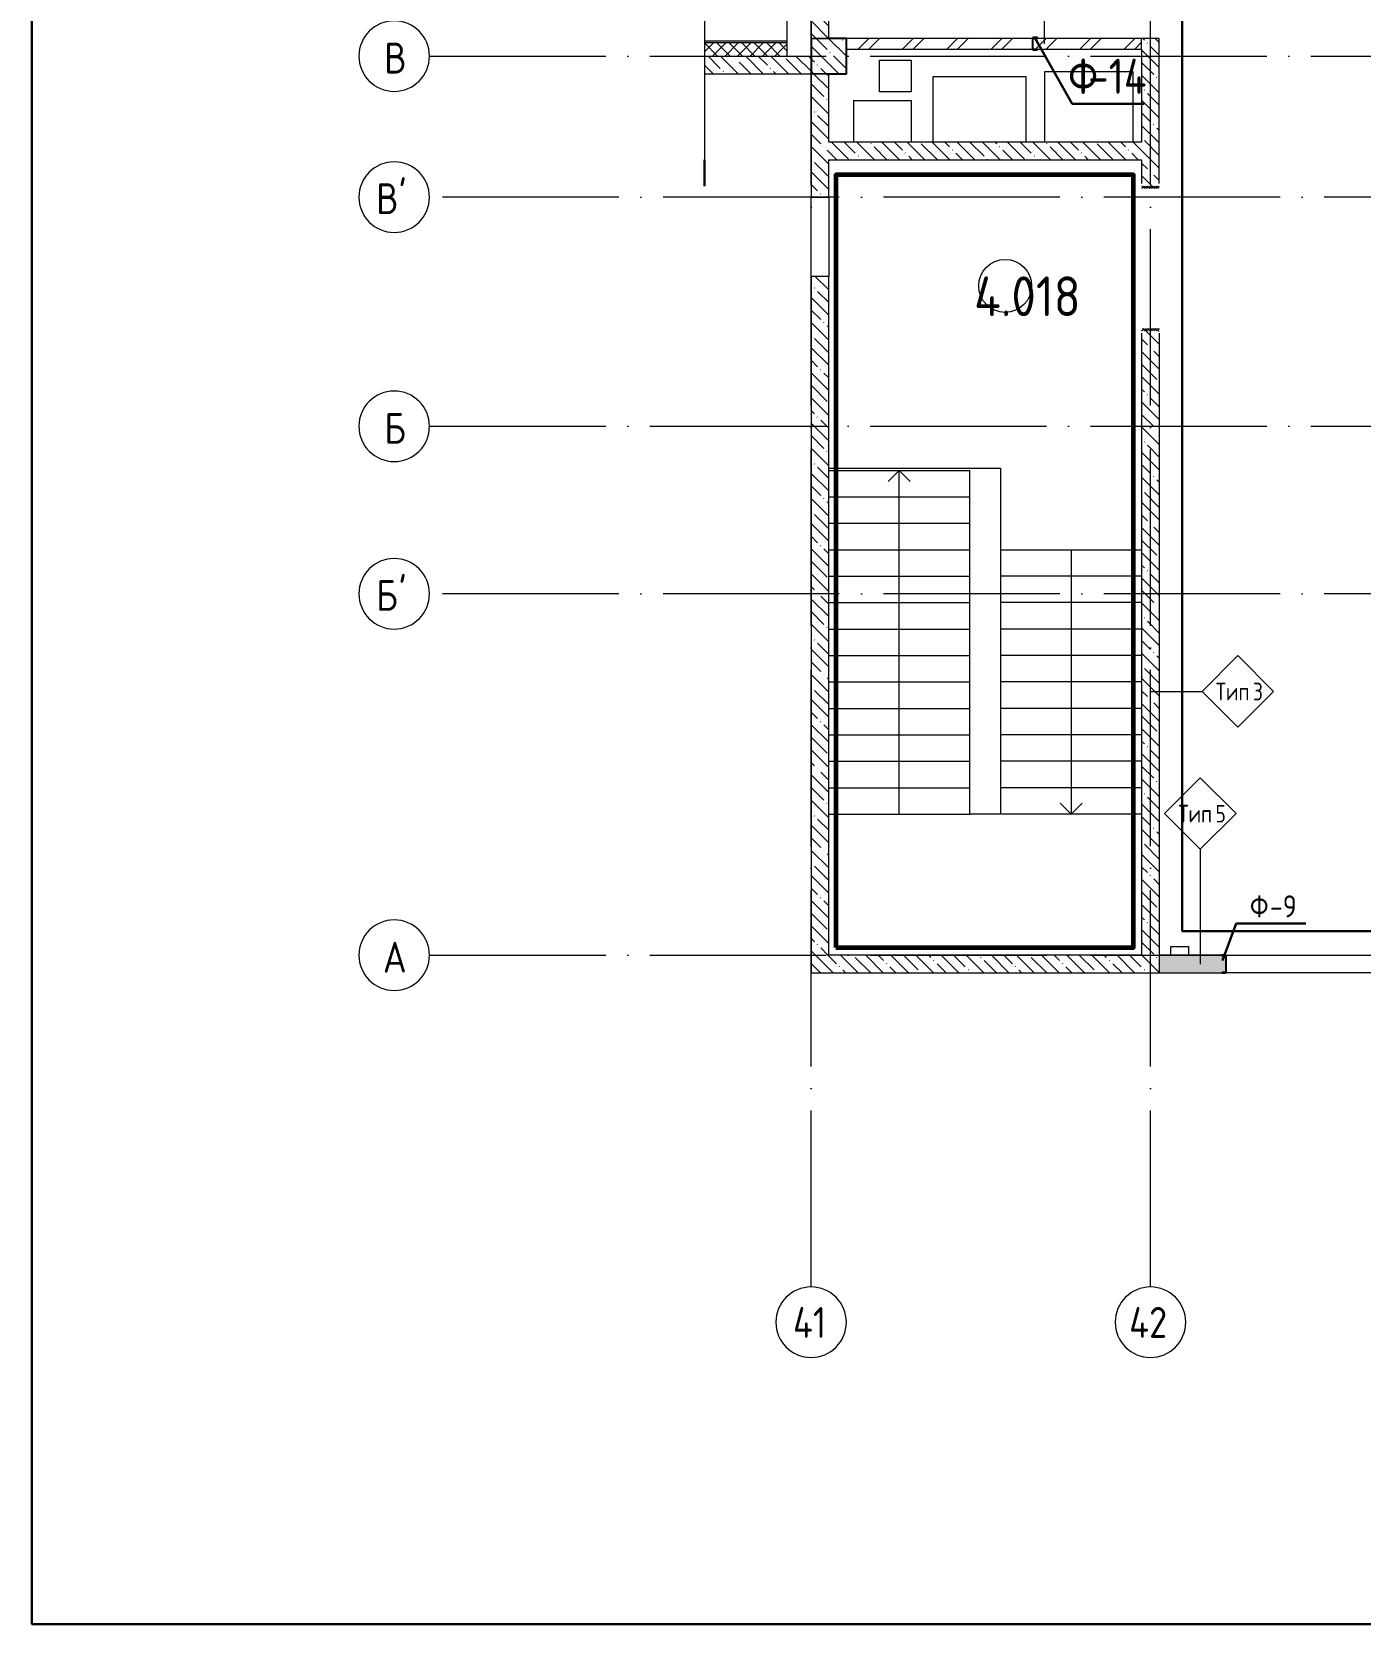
# Model space of a CAD drawing. Header units: millimetres. Extents: x -592259 to 288321, y -552984 to 293768.
# Drawn here: x 101042 to 116111, y -405682 to -387618 of the extents above; entities that cross this region are included whole.
import ezdxf

# ---------------------------------------------------------------- set-up
doc = ezdxf.new("R2010")
doc.units = ezdxf.units.MM
doc.linetypes.add('ADSK_Линия сетки', pattern=[2500, 2000, -250, 0, -250])
for name, color, linetype, lineweight in [('2)Фархверки', 40, 'Continuous', 30), ('2.2)Фарх остаток.', 1, 'Continuous', 30), ('4) Штукатурка', 6, 'Continuous', 30), ('4.5) Штук Гипсовая по ЖБ', 6, 'Continuous', 30), ('4.6) Швы', 6, 'Continuous', 30), ('4.7) Штук. 6 вып.', 6, 'Continuous', 30), ('6.3) Шпаклевка 8 вып. Сентябрь', 3, 'Continuous', 60), ('A-AREA-____-IDEN', 250, 'Continuous', 9), ('A-DETL-GENF-OTLN', 250, 'Continuous', 5), ('A-DOOR-____-OTLN', 250, 'Continuous', 5), ('A-FLOR-____-OTLN', 250, 'Continuous', 9), ('A-WALL-____-IDEN', 250, 'Continuous', 9), ('A-WALL-____-MCUT', 250, 'Continuous', 13), ('A-WALL-____-PATT', 250, 'Continuous', 13), ('I-WALL-____-OTLN', 250, 'Continuous', 9), ('S-COLS-____-MCUT', 250, 'Continuous', 25), ('S-COLS-____-OTLN', 250, 'Continuous', 9), ('S-GRID-____-IDEN', 250, 'Continuous', 9), ('S-GRID-____-OTLN', 250, 'Continuous', 9), ('S-STRS-____-OTLN', 250, 'Continuous', 5)]:
    doc.layers.add(name, color=color, linetype=linetype, lineweight=lineweight)
doc.styles.add('GOST Common', font='', dxfattribs={"width": 0.9, "height": 350})
doc.styles.add('GOST Common_1', font='', dxfattribs={"width": 0.9, "height": 250})
doc.styles.add('ISOCPEUR', font='isocpeur.ttf', dxfattribs={"width": 0.8, "height": 100})
doc.styles.add('ISOCPEUR_1', font='isocpeur.ttf', dxfattribs={"width": 0.9, "height": 250})
doc.styles.get('GOST Common').set_extended_font_data('GOST Common')
doc.styles.get('GOST Common_1').set_extended_font_data('GOST Common')
pattern_1 = [(135, (-26617.47, -398117.93), (-142.5612, -142.5612), []), (135, (-26474.9, -398117.93), (-142.5612, -142.5612), [252.016, -50.403, 3.353, -47.05])]

# ---------------------------------------------------------------- blocks, each defined once
blk = doc.blocks.new('Дверь_СКБ_2Ст_Внутренняя1 - Н_Д-1л_1640x2100h_ЛК-42631026-Кладочный план внутренних ограждающих конструкций на отм_ _12_600_ Секция 3_')
at = {"layer": 'A-DOOR-____-OTLN'}
h = blk.add_hatch(dxfattribs=at)
h.set_pattern_fill('FP_25', color=256, style=0, pattern_type=2)
h.set_pattern_definition([(45, (-641.384, 164.685), (-14.1421, 14.1421), []), (135, (-641.384, 164.685), (-14.1421, -14.1421), [])])
h.paths.add_polyline_path([(-807.5, -100), (-782.5, -100), (-782.5, 100), (-807.5, 100)])
h = blk.add_hatch(dxfattribs=at)
h.set_pattern_fill('FP_24', color=256, style=0, pattern_type=2)
h.set_pattern_definition([(135, (1481.41, 164.685), (-14.14214, -14.14214), []), (225, (1481.41, 164.685), (14.14214, -14.14214), [])])
h.paths.add_polyline_path([(807.5, -100), (832.5, -100), (832.5, 100), (807.5, 100)])
blk = doc.blocks.new('ADSK_КолоннаНесущая_Швеллер_Гнутый_ГОСТ 8278-83 - 200х50х4_таб_1 2-38569673-Кладочный план внутренних ограждающих конструкций на отм_ _12_600_ Секция 3_')
at = {"layer": 'S-COLS-____-MCUT'}
for p, q in [((-10.1, 90), (-10.1, -90)), ((-6.1, -90), (-6.1, 90)), ((39.9, 100), (-0.1, 100)), ((-0.1, 96), (39.9, 96)), ((39.9, 96), (39.9, 100)), ((39.9, -96), (-0.1, -96)), ((-0.1, -100), (39.9, -100)), ((39.9, -100), (39.9, -96))]:
    blk.add_line(p, q, dxfattribs=at)
for centre, radius, start, end in [((-0.1, 90), 10, 90, 180), ((-0.1, 90), 6, 90, 180), ((-0.1, -90), 10, 180, 270), ((-0.1, -90), 6, 180, 270)]:
    blk.add_arc(centre, radius, start, end, dxfattribs=at)
blk = doc.blocks.new('ADSK_КолоннаНесущая_Швеллер_Гнутый_ГОСТ 8278-83 - 140х60х5_таб_1-39321753-Кладочный план внутренних ограждающих конструкций на отм_ _12_600_ Секция 3_')
at = {"layer": 'S-COLS-____-MCUT'}
for p, q in [((-16.2, 58), (-16.2, -58)), ((-11.2, -58), (-11.2, 58)), ((43.8, 70), (-4.2, 70)), ((-4.2, 65), (43.8, 65)), ((43.8, 65), (43.8, 70)), ((43.8, -65), (-4.2, -65)), ((-4.2, -70), (43.8, -70)), ((43.8, -70), (43.8, -65))]:
    blk.add_line(p, q, dxfattribs=at)
for centre, radius, start, end in [((-4.2, 58), 12, 90, 180), ((-4.2, 58), 7, 90, 180), ((-4.2, -58), 12, 180, 270), ((-4.2, -58), 7, 180, 270)]:
    blk.add_arc(centre, radius, start, end, dxfattribs=at)
blk = doc.blocks.new('ADSK_Обрыв_Линия - По умолчанию-39226371-Кладочный план внутренних ограждающих конструкций на отм_ _12_600_ Секция 3_')
at = {"layer": 'A-DETL-GENF-OTLN'}
blk.add_line((25613, 0), (51000, 0), dxfattribs=at)
blk = doc.blocks.new('Ось сетки - Круг_Ø8 мм-39983606-Кладочный план внутренних ограждающих конструкций на отм_ _12_600_ Секция 3_')
at = {"layer": 'S-GRID-____-IDEN'}
for start, end in [(360, 180), (180, 360)]:
    blk.add_arc((0, 0), 4, start, end, dxfattribs=at)
blk = doc.blocks.new('ADSK_Марка_Стена - Типоразмер_ADSK_Марка-30564887-Кладочный план внутренних ограждающих конструкций на отм_ _12_600_ Секция 3_')
at = {"layer": 'A-WALL-____-IDEN'}
for p, q in [((-0.16, 4.37), (-4.21, 0.31)), ((3.9, 0.31), (-0.16, 4.37)), ((-4.21, 0.31), (-0.16, -3.74)), ((-0.16, -3.74), (3.9, 0.31))]:
    blk.add_line(p, q, dxfattribs=at)
blk = doc.blocks.new('AAR_СКБ_Марка_Помещения_мал - Номер-28977439-АР1_Маркировочный план 3 этажа секция 2_3')
at = {"layer": 'A-AREA-____-IDEN'}
blk.add_circle((-0.03, 0), 3, dxfattribs=at)

msp = doc.modelspace()

# ---------------------------------------------------------------- hatches: boundary and pattern name
at = {"layer": 'A-WALL-____-PATT', "lineweight": 15}
h = msp.add_hatch(dxfattribs=at)
h.set_pattern_fill('FP_1', color=256, style=0, pattern_type=2)
h.set_pattern_definition(pattern_1)
h.paths.add_polyline_path([(109882.5323, -398092.9338), (110082.5323, -398092.9338), (110082.5323, -390392.8741), (109882.5323, -390392.8741), (109882.5323, -396628.8659)])
h.paths.add_polyline_path([(110082.5323, -389492.8741), (110082.5323, -388092.9338), (109882.5323, -388092.9338), (109882.5323, -389492.8741)])
h.paths.add_polyline_path([(110082.5323, -387692.9338), (110082.5323, -387422.9338), (109882.5323, -387422.9338), (109882.5323, -387692.9338)])
h.paths.add_polyline_path([(109882.5323, -385622.9338), (110082.5323, -385622.9338), (110082.5323, -385117.9338), (109882.5323, -385117.9338)])
h = msp.add_hatch(dxfattribs=at)
h.set_pattern_fill('FP_12', color=256, style=0, pattern_type=2)
h.set_pattern_definition([(45, (-26617.47, -398117.93), (-70.71068, 70.71068), []), (135, (-26617.47, -398117.93), (-70.71068, -70.71068), [])])
h.paths.add_polyline_path([(109612.5104, -387892.9338), (109612.5104, -387742.9338), (108672.2788, -387742.9338), (108672.2788, -387892.9338)])
h = msp.add_hatch(dxfattribs=at)
h.set_pattern_fill('FP_3', color=256, style=0, pattern_type=2)
h.set_pattern_definition([(45, (-26617.47, -398117.93), (-251.4472, 251.4472), []), (45, (-26617.47, -397736.93), (-251.4472, 251.4472), [])])
h.paths.add_polyline_path([(113632.5323, -387812.9332), (113632.5323, -387692.9332), (110282.5104, -387692.9332), (110282.5104, -387812.9332), (111152.1899, -387812.9332)])
h = msp.add_hatch(dxfattribs=at)
h.set_pattern_fill('FP_1', color=256, style=0, pattern_type=2)
h.set_pattern_definition(pattern_1)
h.paths.add_polyline_path([(113632.5323, -398292.9338), (113832.5323, -398292.9338), (113832.5323, -391007.9344), (113632.5323, -391007.9344), (113632.5323, -398092.9338)])
h.paths.add_polyline_path([(113632.5323, -389367.9344), (113832.5323, -389367.9344), (113832.5323, -387692.9332), (113632.5323, -387692.9332), (113632.5323, -389337.9344)])
h = msp.add_hatch(dxfattribs=at)
h.set_pattern_fill('FP_1', color=256, style=0, pattern_type=2)
h.set_pattern_definition(pattern_1)
h.paths.add_polyline_path([(109882.5104, -388092.9338), (109882.5104, -387892.9338), (108672.2788, -387892.9338), (108672.2788, -388092.9338)])
h = msp.add_hatch(dxfattribs=at)
h.set_pattern_fill('FP_1', color=256, style=0, pattern_type=2)
h.set_pattern_definition(pattern_1)
h.paths.add_polyline_path([(113632.5323, -389067.9344), (113632.5323, -388867.9344), (110082.5323, -388867.9344), (110082.5323, -389067.9344), (111152.1899, -389067.9344)])
h = msp.add_hatch(dxfattribs=at)
h.set_pattern_fill('FP_1', color=256, style=0, pattern_type=2)
h.set_pattern_definition(pattern_1)
h.paths.add_polyline_path([(113632.5323, -398292.9338), (113632.5323, -398092.9338), (109882.5323, -398092.9338), (109882.5323, -398292.9338)])
h = msp.add_hatch(dxfattribs=at)
h.set_pattern_fill('FP_23', color=256, style=0, pattern_type=2)
h.set_pattern_definition([(50, (-26617.47, -398117.93), (364.3679, -31.8783), [38.1, -419.1]), (355, (-26617.47, -398117.93), (-70.48585, 382.1133), [30.48, -335.28]), (100.451, (-26587.1, -398120.6), (293.885, 350.2334), [32.38, -356.18]), (46.184, (-26617.47, -398016.33), (542.1585, -84.0858), [57.15, -628.65]), (96.636, (-26572.3, -398023.34), (474.8049, 494.8554), [48.57, -534.27]), (351.184, (-26617.47, -398016.33), (474.8102, 494.85), [45.72, -502.92]), (21, (-26566.67, -398041.73), (303.22847, -204.53046), [38.1, -419.1]), (326, (-26566.67, -398041.73), (123.6039, 368.376), [30.48, -335.28]), (71.451, (-26541.4, -398058.78), (426.8341, 163.8427), [32.38, -356.18]), (37.5, (-26617.47, -398117.93), (6.17665, 169.11015), [16.764, -314.452, 16.764, -323.596, -336.55]), (37.5, (-26617.47, -398117.93), (6.17665, 169.11015), [-671.576, 16.764, -319.786]), (7.5, (-26617.47, -398117.93), (133.63888, 200.3615), [16.764, -177.292, 16.764, -306.832, -128.27]), (7.5, (-26617.47, -398117.93), (133.63888, 200.3615), [-517.652, 16.764, -111.506]), (327.5, (-26730.75, -398117.93), (271.18182, -11.45836), [16.764, -110.236, 16.764, -379.476, -525.78]), (327.5, (-26730.75, -398117.93), (271.18182, -11.45836), [-523.24, 16.764, -509.016]), (317.5, (-26781.55, -398117.93), (296.2585, 50.85285), [16.764, -148.336, 16.764, -246.38, -373.38]), (317.5, (-26781.55, -398117.93), (296.2585, 50.85285), [-428.244, 16.764, -356.616])])
h.paths.add_polyline_path([(125932.5104, -398292.9338), (125932.5104, -398092.9344), (118832.5104, -398092.9338), (118832.5104, -398292.9338), (120272.9187, -398292.9338)])
h.paths.add_polyline_path([(117892.0323, -398292.9338), (118432.5104, -398292.9338), (118432.5104, -398092.9338), (117892.0323, -398092.9338)])
h.paths.add_polyline_path([(114592.0323, -398292.9338), (114592.0323, -398092.9338), (113832.5323, -398092.9338), (113832.5323, -398292.9338), (114192.4328, -398292.9338)])
at = {"layer": 'S-COLS-____-OTLN', "lineweight": 5}
h = msp.add_hatch(dxfattribs=at)
h.set_pattern_fill('FP_1', color=256, style=0, pattern_type=2)
h.set_pattern_definition(pattern_1)
h.paths.add_polyline_path([(110082.5323, -388092.9338), (110282.5104, -388092.9338), (110282.5104, -387692.9338), (109882.5104, -387692.9338), (109882.5104, -388092.9338)])

# ---------------------------------------------------------------- linework, layer by layer
at = {"layer": '2)Фархверки'}
msp.add_line((108672.2788, -389067.9344), (108672.2788, -389367.9344), dxfattribs=at)
msp.add_lwpolyline([(114548.8684, -398154.0201), (114705.5898, -397731.8319), (114795.1449, -397731.8319), (115495.1449, -397731.8319)], dxfattribs=at)
at = {"layer": '2.2)Фарх остаток.'}
msp.add_lwpolyline([(112416.5053, -387678.5477), (112845.5057, -388436.0932), (112961.9486, -388436.0932), (113661.9486, -388436.0932)], dxfattribs=at)
at = {"layer": '4) Штукатурка'}
msp.add_lwpolyline([(101042.1279, -334645.3829), (133471.8476, -334645.3829), (133471.8476, -405682.1948), (101042.1279, -405682.1948)], close=True, dxfattribs=at)
at = {"layer": '4.5) Штук Гипсовая по ЖБ'}
for p, q in [((114093.4782, -397821.1996), (114093.4782, -387365.5491)), ((118089.5045, -397821.1996), (114093.4782, -397821.1996))]:
    msp.add_line(p, q, dxfattribs=at)
at = {"layer": '4.6) Швы'}
msp.add_lwpolyline([(114987.096, -397821.1996), (114093.4782, -397821.1996)], dxfattribs=at)
at = {"layer": '4.7) Штук. 6 вып.'}
msp.add_lwpolyline([(110163.5841, -398005.5643), (113540.9678, -398005.5643), (113540.9678, -389241.0014), (110163.5841, -389241.0014)], close=True, dxfattribs=at)
at = {"layer": '6.3) Шпаклевка 8 вып. Сентябрь'}
msp.add_lwpolyline([(110163.5841, -398005.5643), (113540.9678, -398005.5643), (113540.9678, -389241.0014), (110163.5841, -389241.0014)], close=True, dxfattribs=at)
at = {"layer": 'A-FLOR-____-OTLN'}
for p, q in [((109612.5104, -387722.9338), (109612.5104, -370162.9344)), ((110657.5104, -388297.9338), (110657.5104, -387937.9338)), ((110657.5104, -387937.9338), (111017.5104, -387937.9338)), ((111017.5104, -387937.9338), (111017.5104, -388297.9338)), ((111267.5104, -388867.9338), (111267.5104, -388122.9338)), ((111267.5104, -388122.9338), (112317.5104, -388122.9338)), ((112317.5104, -388122.9338), (112317.5104, -388867.9338)), ((112532.5104, -388867.9338), (112532.5104, -388067.9338)), ((112532.5104, -388067.9338), (113532.5104, -388067.9338)), ((113532.5104, -388067.9338), (113532.5104, -388867.9338)), ((111017.5104, -388297.9338), (110657.5104, -388297.9338)), ((110367.5104, -388867.9338), (110367.5104, -388397.9338)), ((110367.5104, -388397.9338), (111017.5104, -388397.9338)), ((111017.5104, -388397.9338), (111017.5104, -388867.9338)), ((110082.5323, -392567.9344), (112032.5098, -392567.9344)), ((112032.5098, -392567.9344), (112032.5098, -393492.9344)), ((112032.5098, -393492.9344), (113632.5323, -393492.9344)), ((113962.5104, -398092.9338), (113962.5104, -397992.9338)), ((113962.5104, -397992.9338), (114162.5104, -397992.9338)), ((114162.5104, -397992.9338), (114162.5104, -398092.9338))]:
    msp.add_line(p, q, dxfattribs=at)
at = {"layer": 'A-WALL-____-IDEN'}
for p, q in [((112528.9087, -387752.9332), (112528.9087, -387159.4941)), ((113732.5323, -395100.5148), (114316.9073, -395100.5148)), ((114298.4359, -398192.9338), (114298.4359, -396891.6838))]:
    msp.add_line(p, q, dxfattribs=at)
at = {"layer": 'A-WALL-____-MCUT', "color": 7, "lineweight": 15}
for p, q in [((109882.5323, -387422.9338), (109882.5323, -387692.9338)), ((110082.5323, -387692.9338), (110082.5323, -387422.9338)), ((109612.5104, -387722.9338), (108672.2788, -387722.9338)), ((109612.5104, -387892.9338), (109612.5104, -387722.9338)), ((113832.5323, -387692.9332), (110282.5104, -387692.9332)), ((110282.5104, -387692.9332), (110282.5104, -387812.9332)), ((110282.5104, -387812.9332), (113632.5323, -387812.9332)), ((113632.5323, -387812.9332), (113632.5323, -388867.9344)), ((113832.5323, -389337.9344), (113832.5323, -387692.9332)), ((108672.2788, -387892.9338), (109882.5104, -387892.9338)), ((109882.5104, -388092.9338), (109882.5104, -387892.9338)), ((108672.2788, -388092.9338), (109882.5104, -388092.9338)), ((109882.5323, -388092.9338), (109882.5323, -389492.8741)), ((110082.5323, -388867.9344), (110082.5323, -388092.9338)), ((113632.5323, -388867.9344), (110082.5323, -388867.9344)), ((110082.5323, -389492.8741), (110082.5323, -389067.9344)), ((110082.5323, -389067.9344), (113632.5323, -389067.9344)), ((113632.5323, -389067.9344), (113632.5323, -389337.9344)), ((109882.5323, -389492.8741), (110082.5323, -389492.8741)), ((110082.5323, -390392.8741), (109882.5323, -390392.8741)), ((109882.5323, -390392.8741), (109882.5323, -398292.9338)), ((110082.5323, -398092.9338), (110082.5323, -390392.8741)), ((113632.5323, -391037.9344), (113632.5323, -398092.9338)), ((113832.5323, -391037.9344), (113832.5323, -398292.9338)), ((113632.5323, -398092.9338), (110082.5323, -398092.9338)), ((114592.0323, -398092.9338), (113832.5323, -398092.9338)), ((114592.0323, -398292.9338), (114592.0323, -398092.9338)), ((109882.5323, -398292.9338), (114592.0323, -398292.9338))]:
    msp.add_line(p, q, dxfattribs=at)
at = {"layer": 'A-WALL-____-MCUT', "lineweight": 15}
for p, q in [((109612.5104, -387742.9338), (108672.2788, -387742.9338)), ((109882.5323, -387692.9338), (110082.5323, -387692.9338)), ((113632.5323, -387812.9332), (113632.5323, -387692.9332)), ((110082.5323, -388092.9338), (109882.5323, -388092.9338))]:
    msp.add_line(p, q, dxfattribs=at)
at = {"layer": 'I-WALL-____-OTLN', "lineweight": 15}
for p, q in [((109882.5323, -390392.8741), (109882.5323, -389492.8741)), ((110082.5323, -389492.8741), (110082.5323, -390392.8741)), ((114592.0323, -398092.9338), (117892.0323, -398092.9338)), ((117892.0323, -398292.9338), (114592.0323, -398292.9338))]:
    msp.add_line(p, q, dxfattribs=at)
at = {"layer": 'S-COLS-____-MCUT'}
for p, q in [((109882.5104, -387692.9338), (109882.5104, -388092.9338)), ((110282.5104, -387692.9338), (110082.5323, -387692.9338)), ((110282.5104, -388092.9338), (110282.5104, -387692.9338)), ((110082.5323, -388092.9338), (110282.5104, -388092.9338))]:
    msp.add_line(p, q, dxfattribs=at)
at = {"layer": 'S-COLS-____-OTLN'}
for p, q in [((110082.5323, -387692.9338), (109882.5104, -387692.9338)), ((109882.5104, -388092.9338), (110082.5323, -388092.9338))]:
    msp.add_line(p, q, dxfattribs=at)
at = {"layer": 'S-GRID-____-OTLN', "linetype": 'ADSK_Линия сетки'}
for p, q in [((109882.5323, -401856.7737), (109882.5323, -336915.9292)), ((113732.5323, -401856.7737), (113732.5323, -336915.9292)), ((105552.8046, -387892.9338), (130203.4118, -387892.9338)), ((130203.4118, -389492.9338), (105552.8046, -389492.9338)), ((105552.8046, -392092.9338), (130203.4118, -392092.9338)), ((130203.4118, -393992.9338), (105552.8046, -393992.9338)), ((105552.8046, -398092.9338), (130203.4118, -398092.9338))]:
    msp.add_line(p, q, dxfattribs=at)
at = {"layer": 'S-STRS-____-OTLN'}
for p, q in [((110082.5323, -392592.9344), (111682.533, -392592.9344)), ((111682.533, -392892.9344), (111682.533, -392592.9344)), ((110082.5323, -392892.9344), (111682.533, -392892.9344)), ((110082.5323, -392892.9344), (111682.533, -392892.9344)), ((111682.533, -393192.9344), (111682.533, -392892.9344)), ((110082.5323, -393192.9344), (111682.533, -393192.9344)), ((110082.5323, -393192.9344), (111682.533, -393192.9344)), ((111682.533, -393492.9344), (111682.533, -393192.9344)), ((110082.5323, -393492.9344), (111682.533, -393492.9344)), ((110082.5323, -393492.9344), (111682.533, -393492.9344)), ((111682.533, -393792.9344), (111682.533, -393492.9344)), ((112032.5318, -393492.9344), (112032.5318, -393792.9344)), ((110082.5323, -393792.9344), (111682.533, -393792.9344)), ((110082.5323, -393792.9344), (111682.533, -393792.9344)), ((111682.533, -394092.9344), (111682.533, -393792.9344)), ((112032.5318, -393792.9344), (112032.5318, -394092.9344)), ((113632.5098, -393792.9344), (112032.5318, -393792.9344)), ((113632.5098, -393792.9344), (112032.5318, -393792.9344)), ((110082.5323, -394092.9344), (111682.533, -394092.9344)), ((110082.5323, -394092.9344), (111682.533, -394092.9344)), ((111682.533, -394392.9344), (111682.533, -394092.9344)), ((112032.5318, -394092.9344), (112032.5318, -394392.9344)), ((113632.5098, -394092.9344), (112032.5318, -394092.9344)), ((113632.5098, -394092.9344), (112032.5318, -394092.9344)), ((110082.5323, -394392.9344), (111682.533, -394392.9344)), ((110082.5323, -394392.9344), (111682.533, -394392.9344)), ((111682.533, -394692.9344), (111682.533, -394392.9344)), ((112032.5318, -394392.9344), (112032.5318, -394692.9344)), ((113632.5098, -394392.9344), (112032.5318, -394392.9344)), ((113632.5098, -394392.9344), (112032.5318, -394392.9344)), ((110082.5323, -394692.9344), (111682.533, -394692.9344)), ((110082.5323, -394692.9344), (111682.533, -394692.9344)), ((111682.533, -394992.9344), (111682.533, -394692.9344)), ((112032.5318, -394692.9344), (112032.5318, -394992.9344)), ((113632.5098, -394692.9344), (112032.5318, -394692.9344)), ((113632.5098, -394692.9344), (112032.5318, -394692.9344)), ((110082.5323, -394992.9344), (111682.533, -394992.9344)), ((110082.5323, -394992.9344), (111682.533, -394992.9344)), ((111682.533, -395292.9344), (111682.533, -394992.9344)), ((112032.5318, -394992.9344), (112032.5318, -395292.9344)), ((113632.5098, -394992.9344), (112032.5318, -394992.9344)), ((113632.5098, -394992.9344), (112032.5318, -394992.9344)), ((110082.5323, -395292.9344), (111682.533, -395292.9344)), ((110082.5323, -395292.9344), (111682.533, -395292.9344)), ((111682.533, -395592.9344), (111682.533, -395292.9344)), ((112032.5318, -395292.9344), (112032.5318, -395592.9344)), ((113632.5098, -395292.9344), (112032.5318, -395292.9344)), ((113632.5098, -395292.9344), (112032.5318, -395292.9344)), ((110082.5323, -395592.9344), (111682.533, -395592.9344)), ((110082.5323, -395592.9344), (111682.533, -395592.9344)), ((111682.533, -395892.9344), (111682.533, -395592.9344)), ((112032.5318, -395592.9344), (112032.5318, -395892.9344)), ((113632.5098, -395592.9344), (112032.5318, -395592.9344)), ((113632.5098, -395592.9344), (112032.5318, -395592.9344)), ((110082.5323, -395892.9344), (111682.533, -395892.9344)), ((110082.5323, -395892.9344), (111682.533, -395892.9344)), ((111682.533, -396192.9344), (111682.533, -395892.9344)), ((112032.5318, -395892.9344), (112032.5318, -396192.9344)), ((113632.5098, -395892.9344), (112032.5318, -395892.9344)), ((113632.5098, -395892.9344), (112032.5318, -395892.9344)), ((110082.5323, -396192.9344), (111682.533, -396192.9344)), ((110082.5323, -396192.9344), (111682.533, -396192.9344)), ((111682.533, -396492.9344), (111682.533, -396192.9344)), ((112032.5318, -396192.9344), (112032.5318, -396492.9344)), ((113632.5098, -396192.9344), (112032.5318, -396192.9344)), ((113632.5098, -396192.9344), (112032.5318, -396192.9344)), ((110082.5323, -396492.9344), (111682.533, -396492.9344)), ((110082.5323, -396492.9344), (111682.533, -396492.9344)), ((112032.5318, -396492.9344), (111682.533, -396492.9344)), ((113632.5098, -396492.9344), (112032.5318, -396492.9344)), ((113632.5098, -396492.9344), (112032.5318, -396492.9344))]:
    msp.add_line(p, q, dxfattribs=at)
at = {"layer": 'S-STRS-____-OTLN', "lineweight": 9}
for p, q in [((110882.5326, -392592.9344), (110757.5326, -392717.9344)), ((110882.5326, -392892.9344), (110882.5326, -392592.9344)), ((110882.5326, -392592.9344), (111007.5326, -392717.9344)), ((110882.5326, -393192.9344), (110882.5326, -392892.9344)), ((110882.5326, -393492.9344), (110882.5326, -393192.9344)), ((110882.5326, -393792.9344), (110882.5326, -393492.9344)), ((112832.5208, -393492.9344), (112832.5208, -393792.9344)), ((110882.5326, -394092.9344), (110882.5326, -393792.9344)), ((112832.5208, -393792.9344), (112832.5208, -394092.9344)), ((110882.5326, -394392.9344), (110882.5326, -394092.9344)), ((112832.5208, -394092.9344), (112832.5208, -394392.9344)), ((110882.5326, -394692.9344), (110882.5326, -394392.9344)), ((112832.5208, -394392.9344), (112832.5208, -394692.9344)), ((110882.5326, -394992.9344), (110882.5326, -394692.9344)), ((112832.5208, -394692.9344), (112832.5208, -394992.9344)), ((110882.5326, -395292.9344), (110882.5326, -394992.9344)), ((112832.5208, -394992.9344), (112832.5208, -395292.9344)), ((110882.5326, -395592.9344), (110882.5326, -395292.9344)), ((112832.5208, -395292.9344), (112832.5208, -395592.9344)), ((110882.5326, -395892.9344), (110882.5326, -395592.9344)), ((112832.5208, -395592.9344), (112832.5208, -395892.9344)), ((110882.5326, -396192.9344), (110882.5326, -395892.9344)), ((112832.5208, -395892.9344), (112832.5208, -396192.9344)), ((110882.5326, -396492.9344), (110882.5326, -396192.9344)), ((112832.5208, -396192.9344), (112832.5208, -396492.9344)), ((112832.5208, -396492.9344), (112707.5208, -396367.9344)), ((112832.5208, -396492.9344), (112957.5208, -396367.9344))]:
    msp.add_line(p, q, dxfattribs=at)

# ---------------------------------------------------------------- block references
at = {"layer": 'A-AREA-____-IDEN', "xscale": 99.99999999999993, "yscale": 99.99999999999993, "zscale": 99.99999999999993}
msp.add_blockref('AAR_СКБ_Марка_Помещения_мал - Номер-28977439-АР1_Маркировочный план 3 этажа секция 2_3', (112087.4373, -390499.993), dxfattribs=at)
at = {"layer": 'A-DETL-GENF-OTLN', "rotation": 269.9999999999999}
msp.add_blockref('ADSK_Обрыв_Линия - По умолчанию-39226371-Кладочный план внутренних ограждающих конструкций на отм_ _12_600_ Секция 3_', (108672.2788, -338067.9344), dxfattribs=at)
at = {"layer": 'A-DOOR-____-OTLN', "color": 255, "rotation": 89.9999999999999}
msp.add_blockref('Дверь_СКБ_2Ст_Внутренняя1 - Н_Д-1л_1640x2100h_ЛК-42631026-Кладочный план внутренних ограждающих конструкций на отм_ _12_600_ Секция 3_', (113732.5323, -390200.4344), dxfattribs=at)
at = {"layer": 'A-WALL-____-IDEN', "xscale": 99.99999999999993, "yscale": 99.99999999999993, "zscale": 99.99999999999993}
for p in [(114738.2492, -395131.7648), (114314.0609, -396517.2169)]:
    msp.add_blockref('ADSK_Марка_Стена - Типоразмер_ADSK_Марка-30564887-Кладочный план внутренних ограждающих конструкций на отм_ _12_600_ Секция 3_', p, dxfattribs=at)
at = {"layer": 'S-COLS-____-OTLN'}
msp.add_blockref('ADSK_КолоннаНесущая_Швеллер_Гнутый_ГОСТ 8278-83 - 140х60х5_таб_1-39321753-Кладочный план внутренних ограждающих конструкций на отм_ _12_600_ Секция 3_', (112408.7104, -387752.9332), dxfattribs=at)
at = {"layer": 'S-COLS-____-OTLN', "rotation": 180}
msp.add_blockref('ADSK_КолоннаНесущая_Швеллер_Гнутый_ГОСТ 8278-83 - 200х50х4_таб_1 2-38569673-Кладочный план внутренних ограждающих конструкций на отм_ _12_600_ Секция 3_', (114581.9323, -398192.9935), dxfattribs=at)
at = {"layer": 'S-GRID-____-IDEN', "xscale": 99.99999999999993, "yscale": 99.99999999999993, "zscale": 99.99999999999993}
for p, rotation in [((105152.8046, -387892.9338), 269.9999999999994), ((105152.8046, -389492.9338), 89.99999999999982), ((105152.8046, -392092.9338), 269.9999999999994), ((105152.8046, -393992.9338), 89.99999999999982), ((105152.8046, -398092.9338), 269.9999999999994)]:
    msp.add_blockref('Ось сетки - Круг_Ø8 мм-39983606-Кладочный план внутренних ограждающих конструкций на отм_ _12_600_ Секция 3_', p, dxfattribs=dict(at, rotation=rotation))
for p in [(109882.5323, -402256.7737), (113732.5323, -402256.7737)]:
    msp.add_blockref('Ось сетки - Круг_Ø8 мм-39983606-Кладочный план внутренних ограждающих конструкций на отм_ _12_600_ Секция 3_', p, dxfattribs=at)

# ---------------------------------------------------------------- texts
at = {"layer": '2)Фархверки', "char_height": 250, "attachment_point": 1, "style": 'GOST Common_1'}
for s, insert, width in [('\\fGOST Common|b0|i0|c204|p34|;\\W.9;Ф', (114860.914, -397413.9943), 274.177125), ('-9', (115087.1328, -397413.9943), 389.620125)]:
    msp.add_mtext(s, dxfattribs=dict(at, insert=insert, width=width))
at = {"layer": '2.2)Фарх остаток.', "char_height": 400, "attachment_point": 1, "style": 'GOST Common_1'}
for s, insert, width in [('\\fGOST Common|b0|i0|c204|p34|;\\W.9;Ф', (112798.4248, -387922.064), 274.177125), ('-14', (113024.6436, -387922.064), 548.35425)]:
    msp.add_mtext(s, dxfattribs=dict(at, insert=insert, width=width))
at = {"layer": 'A-AREA-____-IDEN', "insert": (111730.737, -390392.5075), "char_height": 450, "width": 673.4175, "attachment_point": 1, "style": 'ISOCPEUR_1'}
msp.add_mtext('4.018', dxfattribs=at)
at = {"layer": 'A-WALL-____-IDEN', "char_height": 200, "attachment_point": 1, "style": 'ISOCPEUR'}
for s, insert, width in [('Тип', (114473.8683, -395002.0962), 387.215062), (' 3', (114793.3527, -395002.0962), 230.084312), ('Тип', (114049.68, -396387.5482), 387.215062), (' 5', (114369.1644, -396387.5482), 230.084312)]:
    msp.add_mtext(s, dxfattribs=dict(at, insert=insert, width=width))
at = {"layer": 'S-GRID-____-IDEN', "color": 18, "true_color": 0x000000, "char_height": 350, "attachment_point": 1, "style": 'GOST Common'}
for s, insert, width in [('\\fGOST Common|b0|i0|c204|p34|;\\W.9;В', (105039.4817, -387740.3469), 310.253062), ("\\fGOST Common|b0|i0|c204|p34|;\\W.9;'", (105203.5119, -389335.7082), 137.088562), ('\\fGOST Common|b0|i0|c204|p34|;\\W.9;В', (104947.5275, -389335.7082), 310.253062), ('\\fGOST Common|b0|i0|c204|p34|;\\W.9;Б', (105039.4817, -391940.3469), 310.253062), ("\\fGOST Common|b0|i0|c204|p34|;\\W.9;'", (105203.5119, -393835.7082), 137.088562), ('\\fGOST Common|b0|i0|c204|p34|;\\W.9;Б', (104947.5275, -393835.7082), 310.253062), ('\\fGOST Common|b0|i0|c204|p34|;\\W.9;А', (105024.6317, -397940.3469), 346.329), ('41', (109676.5016, -402084.2404), 497.847937), ('42', (113490.5016, -402084.2404), 584.430187)]:
    msp.add_mtext(s, dxfattribs=dict(at, insert=insert, width=width))

doc.saveas('drawing.dxf')
